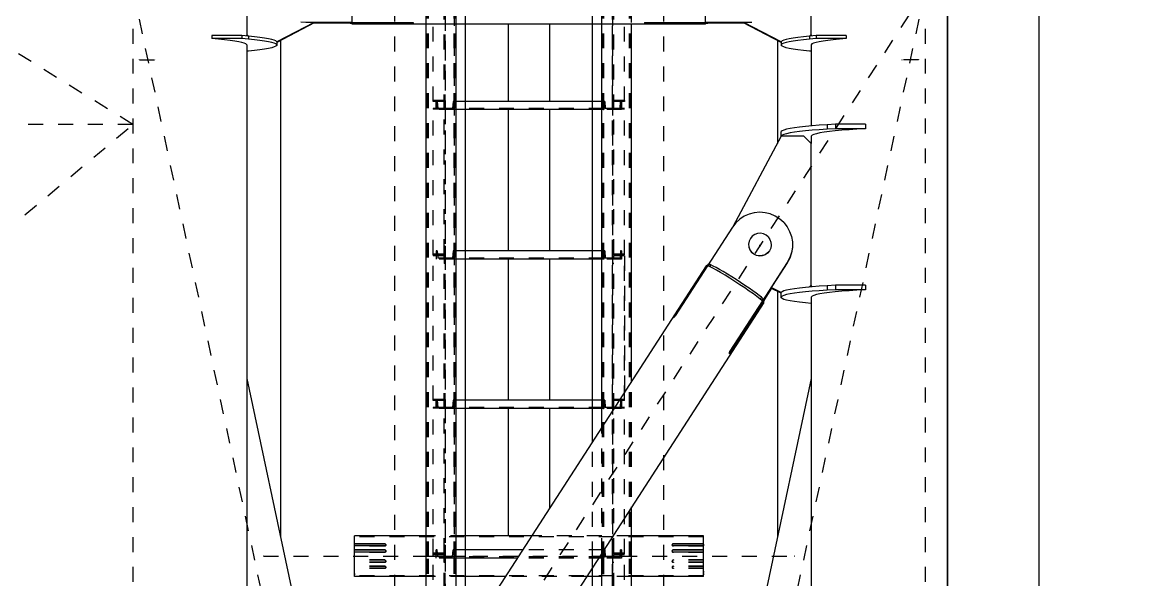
# Model space of a CAD drawing. Header units: millimetres. Extents: x 149919 to 150445, y 136651 to 136866.
# Drawn here: x 150259.48 to 150266.99, y 136787.43 to 136791.16 of the extents above; entities that cross this region are included whole.
import ezdxf

# ---------------------------------------------------------------- set-up
doc = ezdxf.new("R2010")
doc.units = ezdxf.units.MM
doc.header["$LTSCALE"] = 0.25
for name, pattern in [('CENTER', [50.8, 31.75, -6.35, 6.35, -6.35]), ('XKITLINE00', [0]), ('XKITLINE02', [4, 2, -2]), ('XKITLINE03', [6, 3, -1, 1, -1])]:
    doc.linetypes.add(name, pattern=pattern)
doc.layers.add('Wall', color=7, linetype='Continuous')

# ---------------------------------------------------------------- blocks, each defined once
blk = doc.blocks.new('çatıı')
at = {"color": 116, "linetype": 'XKITLINE02', "true_color": 0x136734}
for p, q in [((12037.16, 13721.24), (12037.17, 15406.22)), ((12037.69, 13721.24), (12037.7, 15406.22)), ((12054.93, 13721.24), (12054.93, 15406.22)), ((12055.01, 13721.24), (12055.01, 15406.22)), ((12055.46, 13721.24), (12055.47, 15406.22)), ((12055.86, 13721.24), (12055.86, 15406.22)), ((12153.69, 13723.56), (12153.69, 15406.22)), ((12154.14, 13721.24), (12154.14, 15406.22)), ((12154.54, 13721.24), (12154.54, 15406.22)), ((12154.99, 13721.24), (12154.99, 15406.22)), ((12155.07, 13721.24), (12155.07, 15406.22)), ((12172.31, 13721.24), (12172.31, 15406.22)), ((12172.84, 13721.24), (12172.84, 15406.22)), ((12147.49, 13721.24), (12147.49, 14943.1)), ((12147.49, 14077.5), (12147.49, 14486.62)), ((12036.31, 14077.5), (12036.31, 14123.02)), ((12041.01, 14025.71), (12041.01, 14122.44)), ((12048.21, 14020.46), (12048.21, 14122.44)), ((12049.01, 14020.46), (12049.01, 14120.9)), ((12056.31, 14077.5), (12056.31, 14123.02)), ((12062.51, 14077.5), (12062.51, 14123.02)), ((12147.49, 13721.24), (12147.49, 14123.02)), ((12153.69, 14077.5), (12153.69, 14123.02)), ((12160.99, 14020.46), (12160.99, 14123.03)), ((12161.79, 14020.46), (12161.79, 14122.44)), ((12168.99, 14025.71), (12168.99, 14123.03)), ((12173.69, 13838.61), (12173.69, 14123.02)), ((12049.01, 14026.29), (12041.01, 14026.29)), ((12048.21, 14025.71), (12041.01, 14025.71)), ((12048.21, 14021.06), (12041.01, 14021.06)), ((12041.01, 14021.06), (12041.01, 14020.48)), ((12041.01, 13923.03), (12041.01, 14021.06)), ((12049.01, 14020.48), (12041.01, 14020.48)), ((12043.69, 14025.78), (12043.01, 14025.78)), ((12043.01, 14020.28), (12043.01, 14025.78)), ((12043.01, 14025.78), (12043.01, 14020.28)), ((12055.01, 14020.28), (12043.01, 14020.28)), ((12044.07, 14020.98), (12043.69, 14025.78)), ((12043.69, 14025.78), (12044.07, 14020.98)), ((12053.95, 14020.98), (12044.07, 14020.98)), ((12049.01, 14026.28), (12048.21, 14026.28)), ((12048.21, 14026.28), (12048.21, 14021.06)), ((12048.21, 13923.61), (12048.21, 14026.28)), ((12049.01, 14020.46), (12048.21, 14020.46)), ((12049.01, 14026.28), (12049.01, 14020.48)), ((12049.01, 14026.28), (12049.01, 13928.83)), ((12049.01, 14020.48), (12049.01, 13923.03)), ((12054.33, 14025.78), (12053.95, 14020.98)), ((12054.33, 14025.78), (12053.95, 14020.98)), ((12055.01, 14025.78), (12054.33, 14025.78)), ((12062.51, 14025.78), (12055.01, 14025.78)), ((12055.01, 14020.28), (12055.01, 14025.78)), ((12055.01, 14025.78), (12055.01, 14020.28)), ((12055.01, 14025.78), (12055.01, 14020.28)), ((12154.99, 14020.98), (12055.01, 14020.98)), ((12062.51, 14020.28), (12055.01, 14020.28)), ((12154.99, 14025.78), (12147.49, 14025.78)), ((12154.99, 14020.28), (12147.49, 14020.28)), ((12154.99, 14020.28), (12154.99, 14025.78)), ((12154.99, 14025.78), (12154.99, 14020.28)), ((12155.67, 14025.78), (12154.99, 14025.78)), ((12154.99, 14025.78), (12154.99, 14020.28)), ((12166.99, 14020.28), (12154.99, 14020.28)), ((12155.67, 14025.78), (12156.05, 14020.98)), ((12155.67, 14025.78), (12156.05, 14020.98)), ((12165.93, 14020.98), (12156.05, 14020.98)), ((12160.99, 14026.29), (12160.99, 14020.46)), ((12168.99, 14026.29), (12160.99, 14026.29)), ((12160.99, 13923.03), (12160.99, 14026.28)), ((12161.79, 14026.28), (12160.99, 14026.28)), ((12168.99, 14020.47), (12160.99, 14020.47)), ((12161.79, 14020.46), (12160.99, 14020.46)), ((12161.79, 13923.61), (12161.79, 14026.28)), ((12168.99, 14025.71), (12161.79, 14025.71)), ((12168.99, 14021.06), (12161.79, 14021.06)), ((12166.31, 14025.78), (12165.93, 14020.98)), ((12165.93, 14020.98), (12166.31, 14025.78)), ((12166.99, 14025.78), (12166.31, 14025.78)), ((12166.99, 14025.78), (12166.99, 14020.28)), ((12166.99, 14020.28), (12166.99, 14025.78)), ((12168.99, 14026.29), (12168.99, 14025.71)), ((12168.99, 13923.03), (12168.99, 14021.06)), ((12048.21, 13923.61), (12041.01, 13923.61)), ((12041.01, 13923.03), (12041.01, 13922.44)), ((12049.01, 13923.03), (12041.01, 13923.03)), ((12041.01, 13825.71), (12041.01, 13923.03)), ((12049.01, 13923.03), (12041.01, 13923.03)), ((12048.21, 13922.44), (12041.01, 13922.44)), ((12043.69, 13925.78), (12043.01, 13925.78)), ((12043.01, 13925.78), (12043.01, 13920.28)), ((12043.01, 13925.78), (12043.01, 13920.28)), ((12043.69, 13925.78), (12044.07, 13920.98)), ((12043.69, 13925.78), (12044.07, 13920.98)), ((12049.01, 13928.83), (12048.21, 13928.83)), ((12048.21, 13922.44), (12048.21, 13917.2)), ((12048.21, 13820.46), (12048.21, 13922.44)), ((12049.01, 13928.83), (12049.01, 13923.03)), ((12049.01, 13917.2), (12049.01, 13923.03)), ((12054.33, 13925.78), (12053.95, 13920.98)), ((12054.33, 13925.78), (12053.95, 13920.98)), ((12055.01, 13925.78), (12054.33, 13925.78)), ((12062.51, 13925.78), (12055.01, 13925.78)), ((12055.01, 13920.28), (12055.01, 13925.78)), ((12055.01, 13925.78), (12055.01, 13920.28)), ((12055.01, 13925.78), (12055.01, 13920.28)), ((12154.99, 13925.78), (12147.49, 13925.78)), ((12154.99, 13920.28), (12154.99, 13925.78)), ((12154.99, 13925.78), (12154.99, 13920.28)), ((12155.67, 13925.78), (12154.99, 13925.78)), ((12154.99, 13925.78), (12154.99, 13920.28)), ((12155.67, 13925.78), (12156.05, 13920.98)), ((12155.67, 13925.78), (12156.05, 13920.98)), ((12161.79, 13928.83), (12160.99, 13928.83)), ((12160.99, 13820.46), (12160.99, 13923.03)), ((12168.99, 13923.03), (12160.99, 13923.03)), ((12168.99, 13923.03), (12160.99, 13923.03)), ((12168.99, 13923.61), (12161.79, 13923.61)), ((12161.79, 13820.46), (12161.79, 13922.44)), ((12168.99, 13922.44), (12161.79, 13922.44)), ((12166.31, 13925.78), (12165.93, 13920.98)), ((12166.31, 13925.78), (12165.93, 13920.98)), ((12166.99, 13925.78), (12166.31, 13925.78)), ((12166.99, 13925.78), (12166.99, 13920.28)), ((12166.99, 13925.78), (12166.99, 13920.28)), ((12168.99, 13825.71), (12168.99, 13923.03)), ((12168.99, 13922.44), (12168.99, 13825.71)), ((12055.01, 13920.28), (12043.01, 13920.28)), ((12053.95, 13920.98), (12044.07, 13920.98)), ((12049.01, 13917.2), (12048.21, 13917.2)), ((12049.01, 13820.46), (12049.01, 13920.98)), ((12154.99, 13920.98), (12055.01, 13920.98)), ((12062.51, 13920.28), (12055.01, 13920.28)), ((12154.99, 13920.28), (12147.49, 13920.28)), ((12166.99, 13920.28), (12154.99, 13920.28)), ((12165.93, 13920.98), (12156.05, 13920.98)), ((12161.79, 13917.2), (12160.99, 13917.2)), ((12173.69, 13721.24), (12173.69, 13838.61)), ((12049.01, 13826.29), (12041.01, 13826.29)), ((12048.21, 13825.71), (12041.01, 13825.71)), ((12043.69, 13825.78), (12043.01, 13825.78)), ((12043.01, 13820.28), (12043.01, 13825.78)), ((12043.01, 13825.78), (12043.01, 13820.28)), ((12044.07, 13820.98), (12043.69, 13825.78)), ((12043.69, 13825.78), (12044.07, 13820.98)), ((12049.01, 13826.28), (12048.21, 13826.28)), ((12048.21, 13826.28), (12048.21, 13821.06)), ((12048.21, 13723.61), (12048.21, 13826.28)), ((12049.01, 13826.28), (12049.01, 13820.48)), ((12049.01, 13826.28), (12049.01, 13728.83)), ((12054.33, 13825.78), (12053.95, 13820.98)), ((12054.33, 13825.78), (12053.95, 13820.98)), ((12055.01, 13825.78), (12054.33, 13825.78)), ((12062.51, 13825.78), (12055.01, 13825.78)), ((12055.01, 13820.28), (12055.01, 13825.78)), ((12055.01, 13825.78), (12055.01, 13820.28)), ((12055.01, 13825.78), (12055.01, 13820.28)), ((12154.99, 13825.78), (12147.49, 13825.78)), ((12154.99, 13820.28), (12154.99, 13825.78)), ((12154.99, 13825.78), (12154.99, 13820.28)), ((12155.67, 13825.78), (12154.99, 13825.78)), ((12154.99, 13825.78), (12154.99, 13820.28)), ((12155.67, 13825.78), (12156.05, 13820.98)), ((12155.67, 13825.78), (12156.05, 13820.98)), ((12160.99, 13826.29), (12160.99, 13820.46)), ((12168.99, 13826.29), (12160.99, 13826.29)), ((12160.99, 13723.03), (12160.99, 13826.28)), ((12161.79, 13826.28), (12160.99, 13826.28)), ((12161.79, 13723.61), (12161.79, 13826.28)), ((12161.79, 13820.46), (12161.79, 13825.71)), ((12168.99, 13825.71), (12161.79, 13825.71)), ((12166.31, 13825.78), (12165.93, 13820.98)), ((12166.31, 13825.78), (12165.93, 13820.98)), ((12166.99, 13825.78), (12166.31, 13825.78)), ((12166.99, 13825.78), (12166.99, 13820.28)), ((12166.99, 13825.78), (12166.99, 13820.28)), ((12048.21, 13821.06), (12041.01, 13821.06)), ((12041.01, 13821.06), (12041.01, 13820.48)), ((12041.01, 13723.03), (12041.01, 13821.06)), ((12049.01, 13820.48), (12041.01, 13820.48)), ((12055.01, 13820.28), (12043.01, 13820.28)), ((12053.95, 13820.98), (12044.07, 13820.98)), ((12049.01, 13820.46), (12048.21, 13820.46)), ((12049.01, 13820.48), (12049.01, 13723.03)), ((12154.99, 13820.98), (12055.01, 13820.98)), ((12062.51, 13820.28), (12055.01, 13820.28)), ((12154.99, 13820.28), (12147.49, 13820.28)), ((12166.99, 13820.28), (12154.99, 13820.28)), ((12165.93, 13820.98), (12156.05, 13820.98)), ((12168.99, 13820.47), (12160.99, 13820.47)), ((12161.79, 13820.46), (12160.99, 13820.46)), ((12168.99, 13821.06), (12161.79, 13821.06)), ((12168.99, 13723.03), (12168.99, 13821.06)), ((12153.69, 13723.56), (12153.69, 13807.67)), ((12147.49, 13721.24), (12147.49, 13798.08)), ((12221.66, 13734.57), (11988.34, 13734.57)), ((12062.51, 13735.17), (12036.31, 13735.17)), ((12173.69, 13735.17), (12106.83, 13735.17)), ((11988.34, 13729.6), (11988.34, 13729.87)), ((12008.34, 13728.15), (11988.34, 13728.15)), ((12008.34, 13728.4), (12008.34, 13728.15)), ((12008.6, 13728.18), (12008.34, 13728.15)), ((12008.6, 13728.43), (12008.6, 13728.18)), ((12008.84, 13728.29), (12008.6, 13728.18)), ((12009.03, 13728.45), (12008.84, 13728.29)), ((12009.15, 13728.65), (12009.03, 13728.45)), ((12009.19, 13728.88), (12009.15, 13728.65)), ((12009.19, 13728.88), (12009.17, 13729.01)), ((12009.19, 13729.13), (12009.19, 13728.88)), ((12049.01, 13728.83), (12048.21, 13728.83)), ((12049.01, 13728.83), (12049.01, 13723.03)), ((12161.79, 13728.83), (12160.99, 13728.83)), ((12200.81, 13729.13), (12200.81, 13728.88)), ((12200.81, 13728.88), (12200.83, 13729.01)), ((12200.81, 13728.88), (12200.85, 13728.65)), ((12200.85, 13728.65), (12200.97, 13728.45)), ((12201.16, 13728.29), (12200.97, 13728.45)), ((12201.16, 13729.72), (12201.14, 13729.71)), ((12201.4, 13728.18), (12201.16, 13728.29)), ((12201.4, 13728.43), (12201.4, 13728.18)), ((12201.66, 13728.15), (12201.4, 13728.18)), ((12201.66, 13728.4), (12201.66, 13728.15)), ((12221.66, 13728.15), (12201.66, 13728.15)), ((12221.66, 13730.26), (12221.66, 13732.02)), ((12221.66, 13728.4), (12221.66, 13729.87)), ((12221.66, 13725.6), (12221.66, 13727.43)), ((11988.34, 13725.6), (11988.34, 13725.85)), ((11988.34, 13724.22), (11988.34, 13724.84)), ((12008.34, 13723.95), (11988.34, 13723.95)), ((11988.34, 13718.35), (11988.34, 13721.24)), ((12008.34, 13719.1), (11988.34, 13719.1)), ((12008.34, 13724.22), (12008.34, 13723.95)), ((12008.6, 13724), (12008.34, 13723.95)), ((12008.6, 13719.05), (12008.34, 13719.1)), ((12008.34, 13719.1), (12008.34, 13718.83)), ((12008.84, 13724.13), (12008.6, 13724)), ((12008.84, 13718.93), (12008.6, 13719.05)), ((12008.87, 13724.16), (12008.84, 13724.13)), ((12009.03, 13724.31), (12008.87, 13724.16)), ((12009.15, 13724.54), (12009.03, 13724.31)), ((12009.19, 13724.79), (12009.15, 13724.54)), ((12009.19, 13724.79), (12009.17, 13724.91)), ((12009.19, 13725.04), (12009.19, 13724.79)), ((12037.16, 12049.63), (12037.16, 13721.24)), ((12037.69, 12049.63), (12037.69, 13721.24)), ((12048.21, 13723.61), (12041.01, 13723.61)), ((12041.01, 13721.24), (12041.01, 13723.03)), ((12049.01, 13723.03), (12041.01, 13723.03)), ((12049.01, 13723.03), (12041.01, 13723.03)), ((12048.21, 13722.44), (12041.01, 13722.44)), ((12041.01, 13625.71), (12041.01, 13721.24)), ((12043.69, 13725.78), (12043.01, 13725.78)), ((12043.01, 13720.28), (12043.01, 13725.78)), ((12043.01, 13720.28), (12043.01, 13725.78)), ((12055.01, 13720.28), (12043.01, 13720.28)), ((12044.07, 13720.98), (12043.69, 13725.78)), ((12044.07, 13720.98), (12043.69, 13725.78)), ((12053.95, 13720.98), (12044.07, 13720.98)), ((12048.21, 13717.2), (12048.21, 13722.44)), ((12048.21, 13620.46), (12048.21, 13721.24)), ((12049.01, 13717.2), (12049.01, 13723.03)), ((12049.01, 13620.46), (12049.01, 13720.98)), ((12053.95, 13720.98), (12054.33, 13725.78)), ((12053.95, 13720.98), (12054.33, 13725.78)), ((12055.01, 13725.78), (12054.33, 13725.78)), ((12054.93, 12049.63), (12054.93, 13721.24)), ((12062.51, 13725.78), (12055.01, 13725.78)), ((12055.01, 13720.28), (12055.01, 13725.78)), ((12055.01, 13720.28), (12055.01, 13725.78)), ((12055.01, 13720.28), (12055.01, 13725.78)), ((12062.51, 13721.24), (12055.01, 13721.24)), ((12062.51, 13721.24), (12055.01, 13721.24)), ((12055.01, 12049.6), (12055.01, 13721.24)), ((12154.99, 13720.98), (12055.01, 13720.98)), ((12062.51, 13720.28), (12055.01, 13720.28)), ((12055.46, 12049.63), (12055.46, 13721.24)), ((12055.86, 12049.6), (12055.86, 13721.24)), ((12154.99, 13720.28), (12097.2, 13720.28)), ((12154.99, 13725.78), (12100.76, 13725.78)), ((12154.99, 13721.24), (12147.49, 13721.24)), ((12147.49, 13257.5), (12147.49, 13721.24)), ((12154.99, 13721.24), (12147.49, 13721.24)), ((12147.49, 12049.57), (12147.49, 13721.24)), ((12154.99, 13721.24), (12153.69, 13721.24)), ((12154.99, 13721.24), (12153.69, 13721.24)), ((12154.14, 12049.57), (12154.14, 13721.24)), ((12154.14, 12049.57), (12154.14, 13721.24)), ((12154.54, 12049.63), (12154.54, 13721.24)), ((12154.99, 13720.28), (12154.99, 13725.78)), ((12154.99, 13725.78), (12154.99, 13720.28)), ((12155.67, 13725.78), (12154.99, 13725.78)), ((12154.99, 13720.28), (12154.99, 13725.78)), ((12154.99, 12049.63), (12154.99, 13721.24)), ((12154.99, 12049.57), (12154.99, 13721.24)), ((12166.99, 13720.28), (12154.99, 13720.28)), ((12155.07, 12049.63), (12155.07, 13721.24)), ((12155.67, 13725.78), (12156.05, 13720.98)), ((12156.05, 13720.98), (12155.67, 13725.78)), ((12165.93, 13720.98), (12156.05, 13720.98)), ((12160.99, 13620.46), (12160.99, 13723.03)), ((12168.99, 13723.03), (12160.99, 13723.03)), ((12168.99, 13723.03), (12160.99, 13723.03)), ((12168.99, 13723.61), (12161.79, 13723.61)), ((12161.79, 13620.46), (12161.79, 13722.44)), ((12168.99, 13722.44), (12161.79, 13722.44)), ((12166.31, 13725.78), (12165.93, 13720.98)), ((12165.93, 13720.98), (12166.31, 13725.78)), ((12166.99, 13725.78), (12166.31, 13725.78)), ((12166.99, 13725.78), (12166.99, 13720.28)), ((12166.99, 13720.28), (12166.99, 13725.78)), ((12168.99, 13625.71), (12168.99, 13723.03)), ((12172.31, 12049.63), (12172.31, 13721.24)), ((12172.84, 12049.63), (12172.84, 13721.24)), ((12200.81, 13725.04), (12200.81, 13724.79)), ((12200.81, 13724.79), (12200.83, 13724.91)), ((12200.81, 13724.79), (12200.85, 13724.53)), ((12200.85, 13724.53), (12200.97, 13724.31)), ((12201.13, 13724.16), (12200.97, 13724.31)), ((12201.13, 13724.16), (12201.16, 13724.13)), ((12201.4, 13724), (12201.16, 13724.13)), ((12201.4, 13719.05), (12201.16, 13718.93)), ((12201.66, 13723.95), (12201.4, 13724)), ((12201.66, 13719.1), (12201.4, 13719.05)), ((12201.66, 13724.22), (12201.66, 13723.95)), ((12221.66, 13723.95), (12201.66, 13723.95)), ((12221.66, 13719.1), (12201.66, 13719.1)), ((12201.66, 13719.1), (12201.66, 13718.83)), ((12221.66, 13724.22), (12221.66, 13724.7)), ((12221.66, 13718.35), (12221.66, 13721.24)), ((12008.34, 13718.83), (11988.34, 13718.83)), ((12008.34, 13717.45), (11988.34, 13717.45)), ((12008.34, 13717.2), (11988.34, 13717.2)), ((12008.34, 13714.9), (11988.34, 13714.9)), ((12008.34, 13714.65), (11988.34, 13714.65)), ((12008.34, 13713.46), (11988.34, 13713.46)), ((11988.34, 13712.79), (11988.34, 13713.46)), ((12008.34, 13713.19), (11988.34, 13713.19)), ((12008.6, 13718.77), (12008.34, 13718.83)), ((12008.6, 13717.49), (12008.34, 13717.45)), ((12008.34, 13717.45), (12008.34, 13717.2)), ((12008.6, 13717.24), (12008.34, 13717.2)), ((12008.6, 13714.87), (12008.34, 13714.9)), ((12008.34, 13714.9), (12008.34, 13714.65)), ((12008.6, 13714.62), (12008.34, 13714.65)), ((12008.6, 13713.49), (12008.34, 13713.46)), ((12008.34, 13713.46), (12008.34, 13713.19)), ((12008.6, 13713.24), (12008.34, 13713.19)), ((12008.84, 13718.67), (12008.6, 13718.77)), ((12008.84, 13717.61), (12008.6, 13717.49)), ((12008.6, 13717.49), (12008.6, 13717.24)), ((12008.84, 13717.36), (12008.6, 13717.24)), ((12008.84, 13714.76), (12008.6, 13714.87)), ((12008.6, 13714.87), (12008.6, 13714.62)), ((12008.84, 13714.51), (12008.6, 13714.62)), ((12008.84, 13713.58), (12008.6, 13713.49)), ((12008.84, 13713.33), (12008.6, 13713.24)), ((12008.84, 13718.93), (12008.87, 13718.89)), ((12009.03, 13718.49), (12008.84, 13718.67)), ((12009.03, 13717.79), (12008.84, 13717.61)), ((12009.03, 13717.54), (12008.84, 13717.36)), ((12009.03, 13714.6), (12008.84, 13714.76)), ((12009.03, 13714.35), (12008.84, 13714.51)), ((12008.87, 13713.61), (12008.84, 13713.58)), ((12009.03, 13713.49), (12008.84, 13713.33)), ((12009.03, 13718.74), (12008.87, 13718.89)), ((12009.03, 13713.74), (12008.87, 13713.61)), ((12009.03, 13718.74), (12009.15, 13718.52)), ((12009.03, 13718.49), (12009.15, 13718.27)), ((12009.15, 13718.01), (12009.03, 13717.79)), ((12009.15, 13717.76), (12009.03, 13717.54)), ((12009.03, 13714.6), (12009.15, 13714.4)), ((12009.03, 13714.35), (12009.15, 13714.15)), ((12009.15, 13713.94), (12009.03, 13713.74)), ((12009.15, 13713.69), (12009.03, 13713.49)), ((12009.15, 13718.52), (12009.19, 13718.26)), ((12009.19, 13718.02), (12009.15, 13718.27)), ((12009.15, 13718.01), (12009.19, 13718.26)), ((12009.19, 13718.02), (12009.15, 13717.76)), ((12009.15, 13714.4), (12009.19, 13714.17)), ((12009.19, 13714.17), (12009.15, 13713.94)), ((12009.15, 13714.15), (12009.19, 13713.92)), ((12009.19, 13713.92), (12009.15, 13713.69)), ((12009.19, 13718.26), (12009.19, 13718.02)), ((12009.19, 13714.17), (12009.19, 13713.92)), ((12049.01, 13717.2), (12048.21, 13717.2)), ((12161.79, 13717.2), (12160.99, 13717.2)), ((12200.85, 13718.52), (12200.81, 13718.26)), ((12200.81, 13718.02), (12200.85, 13718.27)), ((12200.85, 13718.01), (12200.81, 13718.26)), ((12200.81, 13718.26), (12200.81, 13718.02)), ((12200.81, 13718.02), (12200.85, 13717.76)), ((12200.85, 13714.4), (12200.81, 13714.17)), ((12200.81, 13714.17), (12200.85, 13713.94)), ((12200.81, 13714.17), (12200.81, 13713.92)), ((12200.85, 13714.15), (12200.81, 13713.92)), ((12200.81, 13713.92), (12200.85, 13713.69)), ((12200.97, 13718.74), (12200.85, 13718.52)), ((12200.97, 13718.49), (12200.85, 13718.27)), ((12200.85, 13718.01), (12200.97, 13717.79)), ((12200.85, 13717.76), (12200.97, 13717.54)), ((12200.97, 13714.6), (12200.85, 13714.4)), ((12200.97, 13714.35), (12200.85, 13714.15)), ((12200.85, 13713.94), (12200.97, 13713.74)), ((12200.85, 13713.69), (12200.97, 13713.49)), ((12201.13, 13718.89), (12200.97, 13718.74)), ((12201.16, 13718.67), (12200.97, 13718.49)), ((12201.16, 13717.61), (12200.97, 13717.79)), ((12201.16, 13717.36), (12200.97, 13717.54)), ((12201.16, 13714.76), (12200.97, 13714.6)), ((12201.16, 13714.51), (12200.97, 13714.35)), ((12201.13, 13713.61), (12200.97, 13713.74)), ((12201.16, 13713.33), (12200.97, 13713.49)), ((12201.16, 13718.93), (12201.13, 13718.89)), ((12201.16, 13713.58), (12201.13, 13713.61)), ((12201.4, 13718.77), (12201.16, 13718.67)), ((12201.4, 13717.49), (12201.16, 13717.61)), ((12201.4, 13717.24), (12201.16, 13717.36)), ((12201.4, 13714.87), (12201.16, 13714.76)), ((12201.4, 13714.62), (12201.16, 13714.51)), ((12201.4, 13713.49), (12201.16, 13713.58)), ((12201.4, 13713.24), (12201.16, 13713.33)), ((12201.66, 13718.83), (12201.4, 13718.77)), ((12201.66, 13717.45), (12201.4, 13717.49)), ((12201.4, 13717.49), (12201.4, 13717.24)), ((12201.66, 13717.2), (12201.4, 13717.24)), ((12201.66, 13714.9), (12201.4, 13714.87)), ((12201.4, 13714.87), (12201.4, 13714.62)), ((12201.66, 13714.65), (12201.4, 13714.62)), ((12201.66, 13713.45), (12201.4, 13713.49)), ((12201.66, 13713.19), (12201.4, 13713.24)), ((12221.66, 13718.83), (12201.66, 13718.83)), ((12221.66, 13717.45), (12201.66, 13717.45)), ((12201.66, 13717.45), (12201.66, 13717.2)), ((12221.66, 13717.2), (12201.66, 13717.2)), ((12221.66, 13714.9), (12201.66, 13714.9)), ((12201.66, 13714.9), (12201.66, 13714.65)), ((12221.66, 13714.65), (12201.66, 13714.65)), ((12221.66, 13713.45), (12201.66, 13713.45)), ((12201.66, 13713.45), (12201.66, 13713.19)), ((12221.66, 13713.19), (12201.66, 13713.19)), ((12221.66, 13714.65), (12221.66, 13715.86)), ((11988.34, 13709.89), (11988.34, 13709.11)), ((12221.66, 13708.48), (11988.34, 13708.48)), ((12062.51, 13707.88), (12036.31, 13707.88)), ((12143.56, 13707.88), (12089.19, 13707.88)), ((12173.69, 13707.88), (12147.49, 13707.88)), ((12221.66, 13711.5), (12221.66, 13710.68)), ((12221.66, 13709.1), (12221.66, 13710.68)), ((12221.66, 13709.89), (12221.66, 13709.1))]:
    blk.add_line(p, q, dxfattribs=at)
at = {"color": 1, "linetype": 'XKITLINE03'}
for p, q in [((12049.02, 15406.22), (12049.01, 13721.24)), ((12055.01, 15406.22), (12055.01, 13721.24)), ((12147.49, 13721.24), (12147.49, 15406.22)), ((12160.99, 15406.22), (12160.99, 13721.24)), ((12049.01, 14123.03), (12049.01, 14026.29)), ((12160.99, 14026.29), (12160.99, 14123.03)), ((12049.01, 14020.48), (12049.01, 13923.03)), ((12154.99, 14020.28), (12055.01, 14020.28)), ((12055.01, 14020.28), (12055.01, 14020.28)), ((12154.99, 14020.28), (12154.99, 14020.28)), ((12160.99, 13923.03), (12160.99, 14020.47)), ((12049.01, 13923.03), (12049.01, 13826.29)), ((12160.99, 13826.29), (12160.99, 13923.03)), ((12154.99, 13920.28), (12055.01, 13920.28)), ((12055.01, 13920.28), (12055.01, 13920.28)), ((12154.99, 13920.28), (12154.99, 13920.28)), ((12049.01, 13820.48), (12049.01, 13723.03)), ((12154.99, 13820.28), (12055.01, 13820.28)), ((12055.01, 13820.28), (12055.01, 13820.28)), ((12154.99, 13820.28), (12154.99, 13820.28)), ((12160.99, 13723.03), (12160.99, 13820.47)), ((11927.5, 13721.53), (12282.5, 13721.52)), ((12049.01, 13723.03), (12049.01, 13626.29)), ((12049.01, 13721.24), (12049.01, 12049.63)), ((12055.01, 13721.24), (12055.01, 12049.6)), ((12154.99, 13720.28), (12055.01, 13720.28)), ((12055.01, 13720.28), (12055.01, 13720.28)), ((12147.49, 12049.57), (12147.49, 13721.24)), ((12154.99, 13720.28), (12154.99, 13720.28)), ((12160.99, 13626.29), (12160.99, 13723.03)), ((12160.99, 13721.24), (12160.99, 12049.63))]:
    blk.add_line(p, q, dxfattribs=at)
at = {"color": 8, "linetype": 'CENTER'}
for p, q in [((12015, 15209.12), (12015, 13540.01)), ((12195, 15209.12), (12195, 13540.01)), ((11840, 14354.32), (11840, 12689.51)), ((12370, 14354.32), (12370, 12689.51)), ((11840, 14010.27), (11549.01, 14190.27)), ((11840, 14100.27), (12015, 13280.27)), ((12370, 14100.27), (11840, 13280.27)), ((12370, 14100.27), (12195, 13280.27)), ((11844.48, 14053.62), (11855.43, 14053.59)), ((12365.51, 14053.62), (12354.56, 14053.59)), ((10096.38, 12550.27), (11840, 14010.27)), ((11840, 14010.27), (10454.1, 14010.27)), ((12259.5, 13928.8), (12259.5, 13929.82))]:
    blk.add_line(p, q, dxfattribs=at)
at = {"color": 8, "linetype": 'XKITLINE00'}
for p, q in [((12446.2, 14354.32), (12446.2, 12689.51)), ((11916.2, 14130.34), (11916.2, 14070.53)), ((12293.8, 14070.37), (12293.8, 14130.34)), ((11986.8, 14078.37), (11986.8, 14087.01)), ((12223.2, 14078.37), (12223.2, 14087.01)), ((11961.25, 14078.54), (11936.23, 14065.56)), ((11961.86, 14078.54), (11936.23, 14065.24)), ((11955.8, 14078.54), (11952.35, 14078.81)), ((11955.8, 14078.7), (11955.8, 14078.54)), ((11986.8, 14078.54), (11955.8, 14078.54)), ((11985.3, 14077.99), (11960.8, 14077.99)), ((11985.3, 14078.15), (11961.1, 14078.15)), ((11985.3, 14077.99), (11985.3, 14078.53)), ((11986.8, 14078.31), (11985.3, 14078.31)), ((11986.8, 14078.12), (11985.3, 14078.12)), ((11985.3, 14077.99), (11985.3, 14077.93)), ((11986.8, 14077.93), (11985.3, 14077.93)), ((12026.8, 14078.37), (11986.8, 14078.37)), ((11986.8, 14077.5), (11986.8, 14078.37)), ((11986.8, 14078.37), (11986.8, 14078.31)), ((12026.8, 14077.89), (11986.8, 14077.89)), ((12223.2, 14077.5), (11986.8, 14077.5)), ((12027.11, 14078.36), (12026.8, 14078.37)), ((12026.8, 14078.37), (12026.8, 14077.89)), ((12027.11, 14077.9), (12026.8, 14077.89)), ((12027.39, 14078.31), (12027.11, 14078.36)), ((12027.11, 14078.36), (12027.11, 14077.9)), ((12027.39, 14077.92), (12027.11, 14077.9)), ((12027.63, 14078.24), (12027.39, 14078.31)), ((12027.63, 14077.96), (12027.39, 14077.92)), ((12027.8, 14078.15), (12027.63, 14078.24)), ((12027.8, 14078), (12027.63, 14077.96)), ((12027.88, 14078.1), (12027.8, 14078.15)), ((12027.88, 14078.05), (12027.8, 14078)), ((12027.88, 14078.1), (12027.88, 14078.05)), ((12091.2, 14077.5), (12091.2, 14025.78)), ((12118.8, 14077.5), (12118.8, 14025.78)), ((12182.19, 14078.15), (12182.11, 14078.1)), ((12182.11, 14078.1), (12182.11, 14078.05)), ((12182.19, 14078), (12182.11, 14078.05)), ((12182.36, 14078.24), (12182.19, 14078.15)), ((12182.36, 14077.96), (12182.19, 14078)), ((12182.6, 14078.31), (12182.36, 14078.24)), ((12182.6, 14077.92), (12182.36, 14077.96)), ((12182.89, 14078.36), (12182.6, 14078.31)), ((12182.89, 14077.9), (12182.6, 14077.92)), ((12183.2, 14078.37), (12182.89, 14078.36)), ((12182.89, 14078.36), (12182.89, 14077.9)), ((12183.2, 14077.89), (12182.89, 14077.9)), ((12223.2, 14078.37), (12183.2, 14078.37)), ((12183.2, 14078.37), (12183.2, 14077.89)), ((12223.2, 14077.89), (12183.2, 14077.89)), ((12254.2, 14078.54), (12223.2, 14078.54)), ((12223.2, 14078.37), (12223.2, 14078.31)), ((12223.2, 14077.5), (12223.2, 14078.37)), ((12224.7, 14078.31), (12223.2, 14078.31)), ((12224.7, 14078.12), (12223.2, 14078.12)), ((12224.7, 14077.93), (12223.2, 14077.93)), ((12224.7, 14077.93), (12224.7, 14078.53)), ((12248.89, 14078.15), (12224.7, 14078.15)), ((12249.19, 14077.99), (12224.7, 14077.99)), ((12273.76, 14065.24), (12248.13, 14078.54)), ((12273.76, 14065.56), (12248.74, 14078.54)), ((11892.88, 14069.72), (11892.88, 14067.72)), ((11912.88, 14069.72), (11892.88, 14069.72)), ((11897.34, 14067.36), (11892.88, 14067.72)), ((11912.88, 14067.72), (11892.88, 14067.72)), ((11901.4, 14066.96), (11897.34, 14067.36)), ((11905.01, 14066.54), (11901.4, 14066.96)), ((11908.16, 14066.09), (11905.01, 14066.54)), ((11910.81, 14065.63), (11908.16, 14066.09)), ((11912.96, 14065.15), (11910.81, 14065.63)), ((11912.88, 14069.72), (11912.88, 14067.72)), ((11917.34, 14069.35), (11912.88, 14069.72)), ((11917.34, 14067.36), (11912.88, 14067.72)), ((11914.59, 14064.65), (11912.96, 14065.15)), ((11916.2, 14070.53), (11916.2, 14070.37)), ((11917.38, 14069.35), (11916.2, 14070.53)), ((11916.2, 14070.37), (11916.2, 14069.44)), ((11917.03, 14069.38), (11916.2, 14070.21)), ((11917.34, 14069.35), (11917.34, 14067.36)), ((11921.4, 14068.95), (11917.34, 14069.35)), ((11921.4, 14066.96), (11917.34, 14067.36)), ((11925.01, 14068.53), (11921.4, 14068.95)), ((11925.01, 14066.54), (11921.4, 14066.96)), ((11928.16, 14068.09), (11925.01, 14068.53)), ((11928.16, 14066.09), (11925.01, 14066.54)), ((11930.81, 14067.62), (11928.16, 14068.09)), ((11930.81, 14065.63), (11928.16, 14066.09)), ((11932.96, 14067.14), (11930.81, 14067.62)), ((11932.96, 14065.15), (11930.81, 14065.63)), ((11934.59, 14066.65), (11932.96, 14067.14)), ((11934.59, 14064.65), (11932.96, 14065.15)), ((11935.68, 14066.15), (11934.59, 14066.65)), ((11936.23, 14065.64), (11935.68, 14066.15)), ((11936.23, 14065.64), (11936.23, 14063.64)), ((11938.8, 14066.57), (11938.8, 13734.41)), ((12271.2, 14066.57), (12271.2, 13997.66)), ((12274.31, 14066.15), (12273.76, 14065.64)), ((12273.76, 14065.64), (12273.76, 14063.64)), ((12275.4, 14066.65), (12274.31, 14066.15)), ((12277.03, 14067.14), (12275.4, 14066.65)), ((12277.03, 14065.15), (12275.4, 14064.65)), ((12279.18, 14067.62), (12277.03, 14067.14)), ((12279.18, 14065.63), (12277.03, 14065.15)), ((12281.83, 14068.09), (12279.18, 14067.62)), ((12281.83, 14066.09), (12279.18, 14065.63)), ((12284.98, 14068.53), (12281.83, 14068.09)), ((12284.98, 14066.54), (12281.83, 14066.09)), ((12288.59, 14068.95), (12284.98, 14068.53)), ((12288.59, 14066.96), (12284.98, 14066.54)), ((12292.65, 14069.35), (12288.59, 14068.95)), ((12292.65, 14067.36), (12288.59, 14066.96)), ((12293.8, 14070.53), (12292.61, 14069.35)), ((12297.11, 14069.72), (12292.65, 14069.35)), ((12292.65, 14069.35), (12292.65, 14067.36)), ((12297.11, 14067.72), (12292.65, 14067.36)), ((12293.8, 14070.21), (12292.96, 14069.38)), ((12293.8, 14070.37), (12293.8, 14069.44)), ((12297.03, 14065.15), (12295.4, 14064.65)), ((12299.18, 14065.63), (12297.03, 14065.15)), ((12297.11, 14069.72), (12297.11, 14067.72)), ((12317.11, 14069.72), (12297.11, 14069.72)), ((12317.11, 14067.72), (12297.11, 14067.72)), ((12301.83, 14066.09), (12299.18, 14065.63)), ((12304.98, 14066.54), (12301.83, 14066.09)), ((12308.59, 14066.96), (12304.98, 14066.54)), ((12312.65, 14067.36), (12308.59, 14066.96)), ((12317.11, 14067.72), (12312.65, 14067.36)), ((12317.11, 14069.72), (12317.11, 14067.72)), ((11915.68, 14064.15), (11914.59, 14064.65)), ((11916.23, 14063.64), (11915.68, 14064.15)), ((11916.2, 14063.67), (11916.2, 13489.99)), ((11916.23, 14063.14), (11916.2, 14063.11)), ((11917.34, 14059.42), (11916.2, 14059.33)), ((11916.23, 14063.64), (11916.23, 14063.14)), ((11921.4, 14059.82), (11917.34, 14059.42)), ((11925.01, 14060.24), (11921.4, 14059.82)), ((11928.16, 14060.69), (11925.01, 14060.24)), ((11930.81, 14061.15), (11928.16, 14060.69)), ((11932.96, 14061.63), (11930.81, 14061.15)), ((11934.59, 14062.13), (11932.96, 14061.63)), ((11935.68, 14064.15), (11934.59, 14064.65)), ((11935.68, 14062.63), (11934.59, 14062.13)), ((11936.23, 14063.64), (11935.68, 14064.15)), ((11936.23, 14063.14), (11935.68, 14062.63)), ((11936.23, 14063.64), (11936.23, 14063.14)), ((12274.31, 14064.15), (12273.76, 14063.64)), ((12273.76, 14063.64), (12273.76, 14063.14)), ((12274.31, 14062.63), (12273.76, 14063.14)), ((12275.4, 14064.65), (12274.31, 14064.15)), ((12275.4, 14062.13), (12274.31, 14062.63)), ((12277.03, 14061.63), (12275.4, 14062.13)), ((12279.18, 14061.15), (12277.03, 14061.63)), ((12281.83, 14060.69), (12279.18, 14061.15)), ((12284.98, 14060.24), (12281.83, 14060.69)), ((12288.59, 14059.82), (12284.98, 14060.24)), ((12292.65, 14059.42), (12288.59, 14059.82)), ((12293.8, 14059.33), (12292.65, 14059.42)), ((12294.31, 14064.15), (12293.76, 14063.64)), ((12293.76, 14063.64), (12293.76, 14063.14)), ((12293.8, 14063.11), (12293.76, 14063.14)), ((12293.8, 14063.67), (12293.8, 14009.34)), ((12295.4, 14064.65), (12294.31, 14064.15)), ((12091.2, 14020.28), (12091.2, 13925.78)), ((12118.8, 14020.28), (12118.8, 13925.78)), ((12274.37, 14006.07), (12273.77, 14005.54)), ((12273.77, 14002.47), (12273.77, 14005.54)), ((12275.56, 14006.6), (12274.37, 14006.07)), ((12277.34, 14007.11), (12275.56, 14006.6)), ((12279.69, 14007.61), (12277.34, 14007.11)), ((12279.69, 14004.62), (12277.34, 14004.12)), ((12282.59, 14008.09), (12279.69, 14007.61)), ((12282.59, 14005.1), (12279.69, 14004.62)), ((12286.02, 14008.55), (12282.59, 14008.09)), ((12286.02, 14005.56), (12282.59, 14005.1)), ((12289.95, 14008.99), (12286.02, 14008.55)), ((12289.95, 14006), (12286.02, 14005.56)), ((12294.36, 14009.39), (12289.95, 14008.99)), ((12294.36, 14006.4), (12289.95, 14006)), ((12299.2, 14009.76), (12294.36, 14009.39)), ((12299.2, 14006.77), (12294.36, 14006.4)), ((12299.69, 14004.62), (12297.34, 14004.12)), ((12304.44, 14010.1), (12299.2, 14009.76)), ((12304.44, 14007.11), (12299.2, 14006.77)), ((12302.59, 14005.1), (12299.69, 14004.62)), ((12306.02, 14005.56), (12302.59, 14005.1)), ((12310.04, 14010.4), (12304.44, 14010.1)), ((12304.44, 14010.1), (12304.44, 14007.11)), ((12310.04, 14007.41), (12304.44, 14007.11)), ((12309.95, 14006), (12306.02, 14005.56)), ((12314.36, 14006.4), (12309.95, 14006)), ((12330.04, 14010.4), (12310.04, 14010.4)), ((12310.04, 14010.4), (12310.04, 14007.41)), ((12330.04, 14007.41), (12310.04, 14007.41)), ((12319.2, 14006.77), (12314.36, 14006.4)), ((12324.44, 14007.11), (12319.2, 14006.77)), ((12330.04, 14007.41), (12324.44, 14007.11)), ((12330.04, 14010.4), (12330.04, 14007.41)), ((12273.8, 14002.52), (12241.37, 13941.86)), ((12274.37, 14003.08), (12273.77, 14002.55)), ((12288.8, 14002.52), (12273.8, 14002.52)), ((12275.56, 14003.61), (12274.37, 14003.08)), ((12277.34, 14004.12), (12275.56, 14003.61)), ((12293.8, 13997.54), (12288.8, 14002.52)), ((12293.8, 13998.22), (12293.04, 13998.29)), ((12294.37, 14003.08), (12293.77, 14002.55)), ((12293.77, 14002.55), (12293.77, 14002.02)), ((12293.8, 14002), (12293.77, 14002.02)), ((12293.8, 14002.57), (12293.8, 13997.54)), ((12293.8, 13902.6), (12293.8, 13997.54)), ((12295.56, 14003.61), (12294.37, 14003.08)), ((12297.34, 14004.12), (12295.56, 14003.61)), ((12246, 13946.89), (12243.36, 13944.44)), ((12249, 13948.87), (12246, 13946.89)), ((12252.29, 13950.33), (12249, 13948.87)), ((12255.77, 13951.24), (12252.29, 13950.33)), ((12259.36, 13951.56), (12255.77, 13951.24)), ((12262.95, 13951.28), (12259.36, 13951.56)), ((12266.44, 13950.42), (12262.95, 13951.28)), ((12269.75, 13949), (12266.44, 13950.42)), ((12272.78, 13947.06), (12269.75, 13949)), ((12275.44, 13944.64), (12272.78, 13947.06)), ((12275.44, 13944.64), (12277.67, 13941.83)), ((12241.17, 13941.6), (12224.49, 13915.79)), ((12243.36, 13944.44), (12241.17, 13941.6)), ((12257.89, 13937.36), (12256.02, 13936.69)), ((12259.87, 13937.52), (12257.89, 13937.36)), ((12261.82, 13937.16), (12259.87, 13937.52)), ((12263.61, 13936.32), (12261.82, 13937.16)), ((12277.67, 13941.83), (12279.4, 13938.68)), ((12279.4, 13938.68), (12280.59, 13935.29)), ((12252.26, 13932.27), (12251.9, 13930.32)), ((12251.9, 13930.32), (12252.07, 13928.35)), ((12253.11, 13934.05), (12252.26, 13932.27)), ((12254.39, 13935.56), (12253.11, 13934.05)), ((12256.02, 13936.69), (12254.39, 13935.56)), ((12265.13, 13935.04), (12263.61, 13936.32)), ((12265.13, 13935.04), (12266.25, 13933.41)), ((12266.25, 13933.41), (12266.92, 13931.55)), ((12267.09, 13929.58), (12266.73, 13927.64)), ((12267.09, 13929.52), (12266.73, 13927.57)), ((12267.09, 13929.52), (12266.73, 13927.57)), ((12267.09, 13929.46), (12266.73, 13927.51)), ((12266.92, 13931.55), (12267.09, 13929.58)), ((12280.59, 13935.29), (12281.21, 13931.76)), ((12281.21, 13931.76), (12281.23, 13928.17)), ((12252.07, 13928.35), (12252.74, 13926.49)), ((12252.07, 13928.29), (12252.74, 13926.42)), ((12252.07, 13928.29), (12252.74, 13926.42)), ((12252.07, 13928.22), (12252.74, 13926.36)), ((12252.74, 13926.49), (12253.87, 13924.86)), ((12252.74, 13926.42), (12253.87, 13924.8)), ((12252.74, 13926.42), (12253.87, 13924.8)), ((12252.74, 13926.36), (12253.87, 13924.74)), ((12255.38, 13923.58), (12253.87, 13924.86)), ((12255.38, 13923.52), (12253.87, 13924.8)), ((12255.38, 13923.52), (12253.87, 13924.8)), ((12255.38, 13923.46), (12253.87, 13924.74)), ((12257.17, 13922.74), (12255.38, 13923.58)), ((12255.38, 13923.58), (12255.38, 13923.52)), ((12255.38, 13923.52), (12255.38, 13923.46)), ((12257.17, 13922.67), (12255.38, 13923.52)), ((12257.17, 13922.67), (12255.38, 13923.52)), ((12257.17, 13922.61), (12255.38, 13923.46)), ((12259.12, 13922.38), (12257.17, 13922.74)), ((12259.12, 13922.32), (12257.17, 13922.67)), ((12259.12, 13922.32), (12257.17, 13922.67)), ((12259.12, 13922.26), (12257.17, 13922.61)), ((12261.1, 13922.55), (12259.12, 13922.38)), ((12261.1, 13922.48), (12259.12, 13922.32)), ((12261.1, 13922.48), (12259.12, 13922.32)), ((12261.1, 13922.42), (12259.12, 13922.26)), ((12262.97, 13923.21), (12261.1, 13922.55)), ((12262.97, 13923.15), (12261.1, 13922.48)), ((12262.97, 13923.15), (12261.1, 13922.48)), ((12262.97, 13923.09), (12261.1, 13922.42)), ((12264.6, 13924.34), (12262.97, 13923.21)), ((12264.6, 13924.28), (12262.97, 13923.15)), ((12264.6, 13924.28), (12262.97, 13923.15)), ((12264.6, 13924.21), (12262.97, 13923.09)), ((12265.88, 13925.85), (12264.6, 13924.34)), ((12265.88, 13925.78), (12264.6, 13924.28)), ((12265.88, 13925.78), (12264.6, 13924.28)), ((12265.88, 13925.72), (12264.6, 13924.21)), ((12266.73, 13927.64), (12265.88, 13925.85)), ((12266.73, 13927.57), (12265.88, 13925.78)), ((12266.73, 13927.57), (12265.88, 13925.78)), ((12266.73, 13927.51), (12265.88, 13925.72)), ((12265.88, 13925.85), (12265.88, 13925.78)), ((12265.88, 13925.78), (12265.88, 13925.72)), ((12280.66, 13924.62), (12279.51, 13921.22)), ((12280.66, 13924.39), (12279.51, 13920.98)), ((12281.23, 13928.17), (12280.66, 13924.62)), ((12281.23, 13927.93), (12280.66, 13924.39)), ((12281.23, 13928.17), (12281.23, 13927.93)), ((12223.6, 13915.84), (11947.97, 13489.39)), ((12091.2, 13920.28), (12091.2, 13825.78)), ((12118.8, 13920.28), (12118.8, 13825.78)), ((12223.86, 13915.95), (12202.19, 13882.43)), ((12224.49, 13915.79), (12202.82, 13882.27)), ((12223.86, 13915.95), (12223.6, 13915.84)), ((12224.37, 13915.61), (12223.86, 13915.95)), ((12224.89, 13916.93), (12224.14, 13915.76)), ((12225.06, 13916.95), (12224.24, 13915.7)), ((12224.37, 13915.61), (12224.24, 13915.7)), ((12224.76, 13915.71), (12224.49, 13915.79)), ((12226.18, 13915.09), (12224.76, 13915.71)), ((12225.06, 13916.95), (12224.89, 13916.93)), ((12225.68, 13916.81), (12224.92, 13915.64)), ((12225.19, 13916.87), (12225.06, 13916.95)), ((12226.78, 13916.36), (12225.68, 13916.81)), ((12226.78, 13916.36), (12226.01, 13915.16)), ((12228.1, 13914.11), (12226.18, 13915.09)), ((12228.31, 13915.62), (12226.78, 13916.36)), ((12230.22, 13914.6), (12228.31, 13915.62)), ((12232.47, 13913.34), (12230.22, 13914.6)), ((12277.82, 13917.82), (12239.47, 13858.49)), ((12277.82, 13918.05), (12261.14, 13892.24)), ((12279.51, 13921.22), (12277.82, 13918.05)), ((12279.51, 13920.98), (12277.82, 13917.82)), ((12277.82, 13918.05), (12277.82, 13917.82)), ((12279.51, 13921.22), (12279.51, 13920.98)), ((12230.47, 13912.81), (12228.1, 13914.11)), ((12233.21, 13911.23), (12230.47, 13912.81)), ((12235.01, 13911.86), (12232.47, 13913.34)), ((12236.24, 13909.41), (12233.21, 13911.23)), ((12237.76, 13910.2), (12235.01, 13911.86)), ((12239.48, 13907.42), (12236.24, 13909.41)), ((12240.65, 13908.41), (12237.76, 13910.2)), ((12242.81, 13905.3), (12239.48, 13907.42)), ((12243.63, 13906.52), (12240.65, 13908.41)), ((12246.15, 13903.13), (12242.81, 13905.3)), ((12246.6, 13904.59), (12243.63, 13906.52)), ((12249.38, 13900.97), (12246.15, 13903.13)), ((12249.5, 13902.66), (12246.6, 13904.59)), ((12252.42, 13898.89), (12249.38, 13900.97)), ((12252.25, 13900.79), (12249.5, 13902.66)), ((12254.78, 13899.01), (12252.25, 13900.79)), ((12267.15, 13900.76), (12262.2, 13893.1)), ((12267.27, 13900.7), (12262.28, 13892.98)), ((12273.77, 13897.39), (12266.89, 13900.9)), ((12273.77, 13897.86), (12267.12, 13901.25)), ((12277.34, 13899.45), (12275.56, 13898.93)), ((12279.69, 13899.95), (12277.34, 13899.45)), ((12282.59, 13900.43), (12279.69, 13899.95)), ((12286.02, 13900.89), (12282.59, 13900.43)), ((12289.95, 13901.32), (12286.02, 13900.89)), ((12294.36, 13901.73), (12289.95, 13901.32)), ((12293.8, 13902.83), (12292.52, 13901.56)), ((12293.8, 13902.36), (12293.04, 13901.6)), ((12293.8, 13902.6), (12293.8, 13901.67)), ((12299.2, 13902.1), (12294.36, 13901.73)), ((12304.44, 13902.43), (12299.2, 13902.1)), ((12304.44, 13899.44), (12299.2, 13899.11)), ((12310.04, 13902.73), (12304.44, 13902.43)), ((12304.44, 13902.43), (12304.44, 13899.44)), ((12310.04, 13899.74), (12304.44, 13899.44)), ((12330.04, 13902.73), (12310.04, 13902.73)), ((12310.04, 13902.73), (12310.04, 13899.74)), ((12330.04, 13899.74), (12310.04, 13899.74)), ((12324.44, 13899.44), (12319.2, 13899.11)), ((12330.04, 13899.74), (12324.44, 13899.44)), ((12330.04, 13902.73), (12330.04, 13899.74)), ((12261.14, 13892.25), (12239.47, 13858.73)), ((12261.14, 13892.15), (12239.47, 13858.63)), ((12255.16, 13896.95), (12252.42, 13898.89)), ((12257.03, 13897.38), (12254.78, 13899.01)), ((12257.53, 13895.21), (12255.16, 13896.95)), ((12258.94, 13895.94), (12257.03, 13897.38)), ((12259.45, 13893.72), (12257.53, 13895.21)), ((12260.47, 13894.72), (12258.94, 13895.94)), ((12260.86, 13892.52), (12259.45, 13893.72)), ((12260.47, 13894.72), (12259.69, 13893.51)), ((12261.58, 13893.75), (12260.47, 13894.72)), ((12261.58, 13893.75), (12260.81, 13892.57)), ((12261.14, 13892.25), (12260.86, 13892.52)), ((12261.14, 13892.15), (12261.09, 13892.18)), ((12261.14, 13892.24), (12261.14, 13892.15)), ((12261.77, 13891.59), (12261.14, 13892)), ((12261.38, 13891.84), (12261.14, 13892)), ((12262.19, 13893.1), (12261.38, 13891.84)), ((12262.36, 13892.86), (12261.61, 13891.7)), ((12262.19, 13893.1), (12261.95, 13893.26)), ((12262.19, 13893.1), (12262.36, 13892.86)), ((12262.36, 13892.86), (12262.41, 13892.69)), ((12271.2, 13898.7), (12271.2, 13734.41)), ((12274.37, 13898.41), (12273.77, 13897.88)), ((12273.77, 13894.35), (12273.77, 13897.88)), ((12274.37, 13895.42), (12273.77, 13894.89)), ((12274.37, 13893.82), (12273.77, 13894.35)), ((12275.56, 13898.93), (12274.37, 13898.41)), ((12275.56, 13895.94), (12274.37, 13895.42)), ((12275.56, 13893.3), (12274.37, 13893.82)), ((12277.34, 13896.46), (12275.56, 13895.94)), ((12277.34, 13892.78), (12275.56, 13893.3)), ((12279.69, 13896.96), (12277.34, 13896.46)), ((12279.69, 13892.28), (12277.34, 13892.78)), ((12282.59, 13897.44), (12279.69, 13896.96)), ((12282.59, 13891.8), (12279.69, 13892.28)), ((12286.02, 13897.9), (12282.59, 13897.44)), ((12289.95, 13898.33), (12286.02, 13897.9)), ((12294.36, 13898.74), (12289.95, 13898.33)), ((12294.37, 13895.42), (12293.77, 13894.89)), ((12293.77, 13894.89), (12293.77, 13894.35)), ((12293.8, 13894.33), (12293.77, 13894.35)), ((12293.8, 13894.91), (12293.8, 13321.22)), ((12299.2, 13899.11), (12294.36, 13898.74)), ((12295.56, 13895.94), (12294.37, 13895.42)), ((12297.34, 13896.46), (12295.56, 13895.94)), ((12299.69, 13896.96), (12297.34, 13896.46)), ((12302.59, 13897.44), (12299.69, 13896.96)), ((12306.02, 13897.9), (12302.59, 13897.44)), ((12309.95, 13898.33), (12306.02, 13897.9)), ((12314.36, 13898.74), (12309.95, 13898.33)), ((12319.2, 13899.11), (12314.36, 13898.74)), ((12262.02, 13891.16), (11986.39, 13464.71)), ((12261.77, 13891.59), (12240.11, 13858.07)), ((12261.77, 13891.59), (12262.02, 13891.16)), ((12286.02, 13891.34), (12282.59, 13891.8)), ((12289.95, 13890.91), (12286.02, 13891.34)), ((12293.8, 13890.56), (12289.95, 13890.91)), ((12201.55, 13881.33), (12201.53, 13881.16)), ((12201.53, 13881.16), (12201.56, 13881.06)), ((12201.58, 13881.43), (12201.55, 13881.33)), ((12201.65, 13881.03), (12201.56, 13881.06)), ((12201.64, 13881.55), (12201.58, 13881.43)), ((12201.8, 13881.81), (12201.64, 13881.55)), ((12201.78, 13881.09), (12201.65, 13881.03)), ((12201.96, 13881.21), (12201.78, 13881.09)), ((12201.99, 13882.11), (12201.8, 13881.81)), ((12202.16, 13881.41), (12201.96, 13881.21)), ((12202.19, 13882.43), (12201.99, 13882.11)), ((12202.48, 13881.79), (12202.01, 13882.1)), ((12202.38, 13881.66), (12202.16, 13881.41)), ((12202.7, 13882.1), (12202.19, 13882.43)), ((12202.61, 13881.95), (12202.38, 13881.66)), ((12202.82, 13882.27), (12202.61, 13881.95)), ((12238.91, 13857.47), (12238.89, 13857.25)), ((12238.89, 13857.25), (12238.93, 13857.09)), ((12238.99, 13857.75), (12238.91, 13857.47)), ((12239.01, 13857), (12238.93, 13857.09)), ((12239.11, 13858.07), (12238.99, 13857.75)), ((12239.15, 13856.99), (12239.01, 13857)), ((12239.27, 13858.4), (12239.11, 13858.07)), ((12239.32, 13857.07), (12239.15, 13856.99)), ((12239.89, 13857.76), (12239.18, 13858.22)), ((12239.47, 13858.73), (12239.27, 13858.4)), ((12239.41, 13857.13), (12239.32, 13857.07)), ((12239.47, 13858.48), (12239.36, 13858.55)), ((12239.47, 13858.49), (12239.37, 13858.56)), ((12239.5, 13857.23), (12239.41, 13857.13)), ((12239.47, 13858.63), (12239.43, 13858.66)), ((12239.47, 13858.63), (12239.47, 13858.49)), ((12240.11, 13858.07), (12239.47, 13858.48)), ((12239.69, 13857.47), (12239.5, 13857.23)), ((12239.89, 13857.76), (12239.69, 13857.47)), ((12240.11, 13858.07), (12239.89, 13857.76)), ((11916.2, 13840.31), (11945.96, 13700.84)), ((12293.8, 13840.31), (12264.03, 13700.84)), ((12091.2, 13820.28), (12091.2, 13735.17)), ((12118.8, 13820.28), (12118.8, 13753.68))]:
    blk.add_line(p, q, dxfattribs=at)
at = {"color": 7, "linetype": 'XKITLINE00'}
for p, q in [((12036.31, 13721.24), (12036.31, 14077.5)), ((12056.31, 13721.24), (12056.31, 14077.5)), ((12062.51, 13721.24), (12062.51, 14077.5)), ((12147.49, 13798.08), (12147.49, 14077.5)), ((12153.69, 13807.67), (12153.69, 14077.5)), ((12173.69, 13838.61), (12173.69, 14077.5)), ((12147.49, 14025.78), (12062.51, 14025.78)), ((12147.49, 14020.28), (12062.51, 14020.28)), ((12147.49, 13925.78), (12062.51, 13925.78)), ((12147.49, 13920.28), (12062.51, 13920.28)), ((12147.49, 13825.78), (12062.51, 13825.78)), ((12147.49, 13820.28), (12062.51, 13820.28)), ((12173.69, 13721.24), (12173.69, 13754.5)), ((12036.31, 13735.17), (11988.34, 13735.17)), ((11988.34, 13729.6), (11988.34, 13735.17)), ((12106.83, 13735.17), (12062.51, 13735.17)), ((12221.66, 13735.17), (12173.69, 13735.17)), ((12221.66, 13732.02), (12221.66, 13735.17)), ((12008.34, 13729.86), (11988.34, 13729.86)), ((12008.34, 13729.6), (11988.34, 13729.6)), ((11988.34, 13728.4), (11988.34, 13729.6)), ((12008.34, 13728.4), (11988.34, 13728.4)), ((11988.34, 13725.6), (11988.34, 13728.4)), ((12008.6, 13729.81), (12008.34, 13729.86)), ((12008.34, 13729.86), (12008.34, 13729.6)), ((12008.6, 13729.56), (12008.34, 13729.6)), ((12008.6, 13728.43), (12008.34, 13728.4)), ((12008.84, 13729.72), (12008.6, 13729.81)), ((12008.84, 13729.47), (12008.6, 13729.56)), ((12008.84, 13728.54), (12008.6, 13728.43)), ((12009.03, 13729.56), (12008.84, 13729.72)), ((12008.87, 13729.45), (12008.84, 13729.47)), ((12009.03, 13728.7), (12008.84, 13728.54)), ((12009.03, 13729.31), (12008.87, 13729.45)), ((12009.03, 13729.56), (12009.15, 13729.36)), ((12009.03, 13729.31), (12009.15, 13729.11)), ((12009.15, 13728.9), (12009.03, 13728.7)), ((12009.15, 13729.36), (12009.19, 13729.13)), ((12009.19, 13729.13), (12009.15, 13728.9)), ((12009.17, 13729.01), (12009.15, 13729.11)), ((12200.85, 13729.36), (12200.81, 13729.13)), ((12200.81, 13729.13), (12200.85, 13728.9)), ((12200.83, 13729.01), (12200.85, 13729.11)), ((12200.97, 13729.56), (12200.85, 13729.36)), ((12200.97, 13729.31), (12200.85, 13729.11)), ((12200.85, 13728.9), (12200.97, 13728.7)), ((12201.14, 13729.71), (12200.97, 13729.56)), ((12201.13, 13729.45), (12200.97, 13729.31)), ((12201.16, 13728.54), (12200.97, 13728.7)), ((12201.16, 13729.47), (12201.13, 13729.45)), ((12201.4, 13729.81), (12201.16, 13729.72)), ((12201.4, 13729.56), (12201.16, 13729.47)), ((12201.4, 13728.43), (12201.16, 13728.54)), ((12201.66, 13729.86), (12201.4, 13729.81)), ((12201.66, 13729.6), (12201.4, 13729.56)), ((12201.66, 13728.4), (12201.4, 13728.43)), ((12221.66, 13729.86), (12201.66, 13729.86)), ((12201.66, 13729.86), (12201.66, 13729.6)), ((12221.66, 13729.6), (12201.66, 13729.6)), ((12221.66, 13728.4), (12201.66, 13728.4)), ((12221.66, 13729.6), (12221.66, 13732.02)), ((12221.66, 13729.6), (12221.66, 13728.4)), ((12221.66, 13725.6), (12221.66, 13728.4)), ((12008.34, 13725.85), (11988.34, 13725.85)), ((12008.34, 13725.6), (11988.34, 13725.6)), ((11988.34, 13724.22), (11988.34, 13725.6)), ((11988.34, 13721.24), (11988.34, 13724.22)), ((12008.34, 13724.22), (11988.34, 13724.22)), ((11988.34, 13712.79), (11988.34, 13721.24)), ((12008.6, 13725.81), (12008.34, 13725.85)), ((12008.34, 13725.85), (12008.34, 13725.6)), ((12008.6, 13725.56), (12008.34, 13725.6)), ((12008.6, 13724.28), (12008.34, 13724.22)), ((12008.84, 13725.69), (12008.6, 13725.81)), ((12008.6, 13725.81), (12008.6, 13725.56)), ((12008.84, 13725.44), (12008.6, 13725.56)), ((12008.84, 13724.38), (12008.6, 13724.28)), ((12009.03, 13725.51), (12008.84, 13725.69)), ((12009.03, 13725.26), (12008.84, 13725.44)), ((12009.03, 13724.56), (12008.84, 13724.38)), ((12009.03, 13725.51), (12009.15, 13725.29)), ((12009.03, 13725.26), (12009.15, 13725.04)), ((12009.15, 13724.78), (12009.03, 13724.56)), ((12009.15, 13725.29), (12009.19, 13725.04)), ((12009.19, 13725.04), (12009.15, 13724.78)), ((12009.17, 13724.91), (12009.15, 13725.04)), ((12056.31, 13721.24), (12036.31, 13721.24)), ((12056.31, 13721.24), (12036.31, 13721.24)), ((12036.31, 13626.06), (12036.31, 13721.24)), ((12062.51, 13721.24), (12056.31, 13721.24)), ((12056.31, 13657), (12056.31, 13721.24)), ((12062.51, 13721.24), (12056.31, 13721.24)), ((12100.76, 13725.78), (12062.51, 13725.78)), ((12062.51, 13666.6), (12062.51, 13721.24)), ((12097.2, 13720.28), (12062.51, 13720.28)), ((12153.69, 13721.24), (12152.19, 13721.24)), ((12153.69, 13721.24), (12152.19, 13721.24)), ((12153.69, 13721.24), (12153.69, 13723.56)), ((12173.69, 13721.24), (12153.69, 13721.24)), ((12173.69, 13721.24), (12153.69, 13721.24)), ((12153.69, 13303.02), (12153.69, 13721.24)), ((12173.69, 13303.02), (12173.69, 13721.24)), ((12200.85, 13725.29), (12200.81, 13725.04)), ((12200.81, 13725.04), (12200.85, 13724.78)), ((12200.83, 13724.91), (12200.85, 13725.04)), ((12200.97, 13725.51), (12200.85, 13725.29)), ((12200.97, 13725.26), (12200.85, 13725.04)), ((12200.85, 13724.78), (12200.97, 13724.56)), ((12201.16, 13725.69), (12200.97, 13725.51)), ((12201.16, 13725.44), (12200.97, 13725.26)), ((12201.16, 13724.38), (12200.97, 13724.56)), ((12201.4, 13725.81), (12201.16, 13725.69)), ((12201.4, 13725.56), (12201.16, 13725.44)), ((12201.4, 13724.28), (12201.16, 13724.38)), ((12201.66, 13725.85), (12201.4, 13725.81)), ((12201.4, 13725.81), (12201.4, 13725.56)), ((12201.66, 13725.6), (12201.4, 13725.56)), ((12201.66, 13724.22), (12201.4, 13724.28)), ((12221.66, 13725.85), (12201.66, 13725.85)), ((12201.66, 13725.85), (12201.66, 13725.6)), ((12221.66, 13725.6), (12201.66, 13725.6)), ((12221.66, 13724.22), (12201.66, 13724.22)), ((12221.66, 13724.22), (12221.66, 13725.6)), ((12221.66, 13721.24), (12221.66, 13724.22)), ((12221.66, 13718.21), (12221.66, 13721.24)), ((11988.34, 13709.11), (11988.34, 13712.79)), ((12147.49, 13303.02), (12147.49, 13713.96)), ((12221.66, 13709.1), (12221.66, 13718.21)), ((11988.34, 13708.16), (11988.34, 13709.11)), ((11988.34, 13707.88), (11988.34, 13708.16)), ((12036.31, 13707.88), (11988.34, 13707.88)), ((12089.19, 13707.88), (12062.51, 13707.88)), ((12147.49, 13707.88), (12143.56, 13707.88)), ((12221.66, 13707.88), (12173.69, 13707.88)), ((12221.66, 13708.16), (12221.66, 13709.1)), ((12221.66, 13707.88), (12221.66, 13708.16))]:
    blk.add_line(p, q, dxfattribs=at)
at = {"color": 8, "linetype": 'XKITLINE00'}
for centre in [(11844.48, 14053.62), (11855.43, 14053.59), (12354.56, 14053.59), (12365.51, 14053.62), (11840, 14010.27), (11840, 14010.27), (11840, 14010.27), (12259.5, 13929.82), (12259.5, 13928.8)]:
    blk.add_circle(centre, 0.05, dxfattribs=at)
at = {"color": 1, "linetype": 'XKITLINE00'}
for centre in [(12049.01, 14026.29), (12049.01, 14020.48), (12055.01, 14020.28), (12055.01, 14020.28), (12154.99, 14020.28), (12154.99, 14020.28), (12160.99, 14026.29), (12160.99, 14020.47), (12049.01, 13923.03), (12049.01, 13923.03), (12160.99, 13923.03), (12160.99, 13923.03), (12055.01, 13920.28), (12055.01, 13920.28), (12154.99, 13920.28), (12154.99, 13920.28), (12049.01, 13826.29), (12160.99, 13826.29), (12049.01, 13820.48), (12055.01, 13820.28), (12055.01, 13820.28), (12154.99, 13820.28), (12154.99, 13820.28), (12160.99, 13820.47), (11927.5, 13721.53), (12049.01, 13723.03), (12049.01, 13723.03), (12049.01, 13721.24), (12049.01, 13721.24), (12055.01, 13721.24), (12055.01, 13721.24), (12055.01, 13720.28), (12055.01, 13720.28), (12147.49, 13721.24), (12147.49, 13721.24), (12154.99, 13720.28), (12154.99, 13720.28), (12160.99, 13723.03), (12160.99, 13723.03), (12160.99, 13721.24), (12160.99, 13721.24), (12282.5, 13721.52)]:
    blk.add_circle(centre, 0.05, dxfattribs=at)

msp = doc.modelspace()

# ---------------------------------------------------------------- block references
at = {"xscale": 0.009999943142843078, "yscale": 0.009999943142843078, "zscale": 0.009999943142843078}
msp.add_blockref('çatıı', (150141.8141, 136650.3731), dxfattribs=at)

# ---------------------------------------------------------------- meshes
at = {"layer": 'Wall'}
mesh = msp.add_polyface(dxfattribs=at)
corners = [(150370.6634, 136778.7344), (150370.6634, 136778.7344, 0.2), (150370.6634, 136724.5744), (150370.6634, 136724.5744, 0.2), (150265.6634, 136724.5744), (150265.6634, 136724.5744, 0.2), (150265.6634, 136792.5744), (150265.6634, 136792.5744, 0.2), (150370.6634, 136792.5744), (150370.6634, 136792.5744, 0.2), (150370.6634, 136778.7344), (150370.6634, 136778.7344, 0.2)]
mesh.append_faces([[corners[k] for k in face] for face in [(0, 1, 3, 2), (2, 3, 5, 4), (4, 5, 7, 6), (6, 7, 9, 8), (8, 9, 11, 10)]], dxfattribs={"color": 7})

doc.saveas('drawing.dxf')
